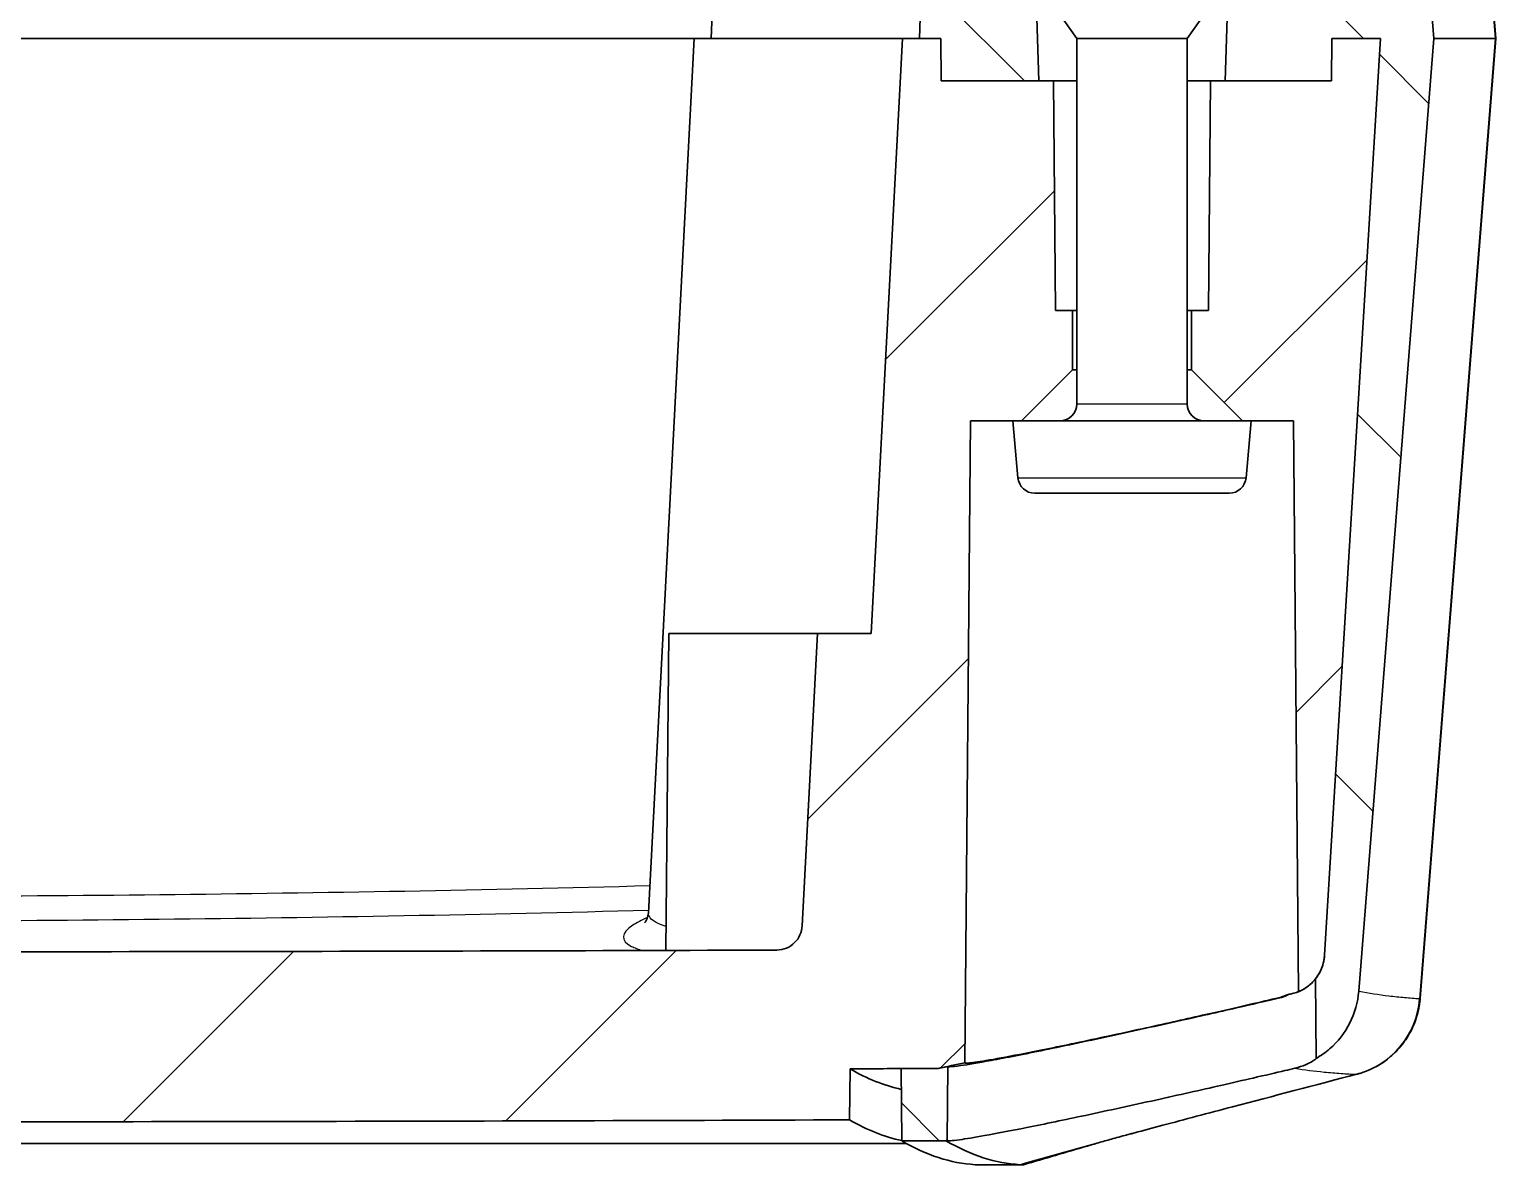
# Model space of a CAD drawing. Header units: millimetres. Extents: x 0 to 1594, y 0 to 281.
# Drawn here: x 535.62 to 552.87, y 29.47 to 42.82 of the extents above; entities that cross this region are included whole.
import ezdxf

# ---------------------------------------------------------------- set-up
doc = ezdxf.new("R2010")
doc.units = ezdxf.units.MM
doc.layers.add('Hatch (ISO)', color=1, linetype='Continuous', lineweight=18, true_color=0xff0000)
doc.layers.add('Visible (ISO)', color=7, linetype='Continuous', lineweight=35)
doc.layers.add('Visible Narrow (ISO)', color=7, linetype='Continuous', lineweight=25)

msp = doc.modelspace()

# ---------------------------------------------------------------- hatches: boundary and pattern name
at = {"layer": 'Hatch (ISO)'}
h = msp.add_hatch(dxfattribs=at)
h.set_pattern_fill('ANSI31', color=256, scale=25.4, angle=90.00021, style=0)
h.set_pattern_definition([(135.0002, (386.5, -8), (-2.245056, -2.24507), [])])
h.paths.add_polyline_path([(515.2849, 42.216), (516.4363, 42.216), (516.4406, 42.716), (516.6906, 42.716), (516.6557, 43.716), (516.4406, 43.716), (516.0906, 43.716), (515.7906, 43.716), (515.3373, 43.716)])
h.paths.add_polyline_path([(546.345, 42.216), (547.4963, 42.216), (547.4439, 43.716), (546.9906, 43.716), (546.6906, 43.716), (546.3406, 43.716), (546.1255, 43.716), (546.0906, 42.716), (546.3406, 42.716)])
edge = h.paths.add_edge_path()
edge.add_line((552.0619, 43.716), (551.3358, 43.716))
edge.add_line((551.3358, 43.716), (551.04, 43.716))
edge.add_line((551.04, 43.716), (550.7398, 43.716))
edge.add_line((550.7398, 43.716), (550.4906, 43.716))
edge.add_line((550.4906, 43.716), (550.1906, 43.716))
edge.add_line((550.1906, 43.716), (549.7373, 43.716))
edge.add_line((549.7373, 43.716), (549.6849, 42.216))
edge.add_line((549.6849, 42.216), (550.9356, 42.216))
edge.add_line((550.9356, 42.216), (550.9399, 42.716))
edge.add_line((550.9399, 42.716), (551.5156, 42.716))
edge.add_line((551.5156, 42.716), (550.856, 31.9322))
edge.add_spline(control_points=[(550.856, 31.9322), (550.8534, 31.8887), (550.845, 31.8457), (550.8174, 31.763), (550.7983, 31.7236), (550.766, 31.6747), (550.7572, 31.6626), (550.7479, 31.6509)], knot_values=[-0.0652254, -0.0652254, -0.0652254, -0.0652254, -0.0521453, -0.0521453, -0.0390651, -0.0390651, -0.034575, -0.034575, -0.034575, -0.034575], degree=3, periodic=0)
edge.add_line((550.7479, 31.6509), (550.7561, 30.7157))
edge.add_spline(control_points=[(550.7561, 30.7157), (550.8127, 30.748), (550.8661, 30.7857), (551.0139, 30.9136), (551.0948, 31.0172), (551.2122, 31.2496), (551.2476, 31.3761), (551.2579, 31.5058)], knot_values=[-0.0976812, -0.0976812, -0.0976812, -0.0976812, -0.0780953, -0.0780953, -0.0390441, -0.0390441, 0, 0, 0, 0], degree=3, periodic=0)
edge.add_line((551.2579, 31.5058), (552.1406, 42.716))
edge.add_line((552.1406, 42.716), (552.0619, 43.716))
edge = h.paths.add_edge_path()
edge.add_line((513.0439, 43.716), (512.5906, 43.716))
edge.add_line((512.5906, 43.716), (512.2906, 43.716))
edge.add_line((512.2906, 43.716), (512.0414, 43.716))
edge.add_line((512.0414, 43.716), (511.7412, 43.716))
edge.add_line((511.7412, 43.716), (511.4454, 43.716))
edge.add_line((511.4454, 43.716), (510.7194, 43.716))
edge.add_line((510.7194, 43.716), (510.6406, 42.716))
edge.add_line((510.6406, 42.716), (511.5234, 31.5058))
edge.add_spline(control_points=[(511.5234, 31.5058), (511.53, 31.4219), (511.5472, 31.3391), (511.6019, 31.1799), (511.6392, 31.104), (511.7573, 30.925), (511.8496, 30.8314), (511.9793, 30.743), (512.002, 30.7289), (512.0252, 30.7157)], knot_values=[-0.1286818, -0.1286818, -0.1286818, -0.1286818, -0.1034229, -0.1034229, -0.0781628, -0.0781628, -0.0390927, -0.0390927, -0.0310704, -0.0310704, -0.0310704, -0.0310704], degree=3, periodic=0)
edge.add_line((512.0252, 30.7157), (512.0333, 31.6509))
edge.add_spline(control_points=[(512.0333, 31.6509), (512.0102, 31.6799), (511.9904, 31.7114), (511.9458, 31.8036), (511.9292, 31.8672), (511.9252, 31.9322)], knot_values=[-0.0307036, -0.0307036, -0.0307036, -0.0307036, -0.0195349, -0.0195349, 0, 0, 0, 0], degree=3, periodic=0)
edge.add_line((511.9252, 31.9322), (511.2656, 42.716))
edge.add_line((511.2656, 42.716), (511.8413, 42.716))
edge.add_line((511.8413, 42.716), (511.8456, 42.216))
edge.add_line((511.8456, 42.216), (513.0963, 42.216))
edge.add_line((513.0963, 42.216), (513.0439, 43.716))
h.paths.add_polyline_path([(546.401, 29.7483), (546.4167, 29.7517), (546.4243, 30.6222), (546.31, 30.5982), (545.8739, 30.5963), (545.8813, 29.7461)])
h.paths.add_polyline_path([(516.8999, 29.7461), (516.9074, 30.5963), (516.4712, 30.5982), (516.3569, 30.6222), (516.3645, 29.7517), (516.3802, 29.7483)])
h = msp.add_hatch(dxfattribs=at)
h.set_pattern_fill('ANSI31', color=256, scale=25.4, style=0)
h.set_pattern_definition([(45, (386.5, -8), (-2.245064, 2.245064), [])])
edge = h.paths.add_edge_path()
edge.add_line((512.7906, 38.216), (512.8906, 38.216))
edge.add_line((512.8906, 38.216), (513.4906, 38.816))
edge.add_line((513.4906, 38.816), (513.4906, 39.516))
edge.add_line((513.4906, 39.516), (513.2906, 39.516))
edge.add_line((513.2906, 39.516), (513.2671, 42.216))
edge.add_line((513.2671, 42.216), (513.0963, 42.216))
edge.add_line((513.0963, 42.216), (511.8456, 42.216))
edge.add_line((511.8456, 42.216), (511.8413, 42.716))
edge.add_line((511.8413, 42.716), (511.2656, 42.716))
edge.add_line((511.2656, 42.716), (511.9252, 31.9322))
edge.add_spline(control_points=[(511.9252, 31.9322), (511.9289, 31.8716), (511.9436, 31.8122), (511.9857, 31.719), (512.0075, 31.6834), (512.0333, 31.6509)], knot_values=[-0.0559314, -0.0559314, -0.0559314, -0.0559314, -0.037732, -0.037732, -0.0252386, -0.0252386, -0.0252386, -0.0252386], degree=3, periodic=0)
edge.add_spline(control_points=[(512.0333, 31.6509), (512.0451, 31.6361), (512.0578, 31.622), (512.1174, 31.5626), (512.172, 31.5261), (512.232, 31.5011)], knot_values=[-0.0252386, -0.0252386, -0.0252386, -0.0252386, -0.0195326, -0.0195326, -0.0000146, -0.0000146, -0.0000146, -0.0000146], degree=3, periodic=0)
edge.add_line((512.232, 31.5011), (512.2906, 38.216))
edge.add_line((512.2906, 38.216), (512.7906, 38.216))
edge = h.paths.add_edge_path()
edge.add_line((549.8906, 38.216), (549.9906, 38.216))
edge.add_line((549.9906, 38.216), (550.4906, 38.216))
edge.add_line((550.4906, 38.216), (550.5492, 31.5011))
edge.add_spline(control_points=[(550.5492, 31.5011), (550.6052, 31.5244), (550.6564, 31.5577), (550.7175, 31.6154), (550.7334, 31.6327), (550.7479, 31.6509)], knot_values=[-0.0559169, -0.0559169, -0.0559169, -0.0559169, -0.0377325, -0.0377325, -0.0306995, -0.0306995, -0.0306995, -0.0306995], degree=3, periodic=0)
edge.add_spline(control_points=[(550.7479, 31.6509), (550.771, 31.6799), (550.7909, 31.7115), (550.8354, 31.8036), (550.8521, 31.8672), (550.856, 31.9322)], knot_values=[-0.0306995, -0.0306995, -0.0306995, -0.0306995, -0.0195349, -0.0195349, 0, 0, 0, 0], degree=3, periodic=0)
edge.add_line((550.856, 31.9322), (551.5156, 42.716))
edge.add_line((551.5156, 42.716), (550.9399, 42.716))
edge.add_line((550.9399, 42.716), (550.9356, 42.216))
edge.add_line((550.9356, 42.216), (549.6849, 42.216))
edge.add_line((549.6849, 42.216), (549.5142, 42.216))
edge.add_line((549.5142, 42.216), (549.4906, 39.516))
edge.add_line((549.4906, 39.516), (549.2906, 39.516))
edge.add_line((549.2906, 39.516), (549.2906, 38.816))
edge.add_line((549.2906, 38.816), (549.8906, 38.216))
edge = h.paths.add_edge_path()
edge.add_line((515.4906, 38.216), (515.5906, 38.216))
edge.add_line((515.5906, 38.216), (516.0906, 38.216))
edge.add_line((516.0906, 38.216), (516.1565, 30.6643))
edge.add_line((516.1565, 30.6643), (516.3569, 30.6222))
edge.add_line((516.3569, 30.6222), (516.4712, 30.5982))
edge.add_line((516.4712, 30.5982), (516.9074, 30.5963))
edge.add_spline(control_points=[(516.9074, 30.5963), (517.0176, 30.5959), (517.1278, 30.5954), (517.3279, 30.5946), (517.4178, 30.5942), (517.5078, 30.5939)], knot_values=[-0.0692137, -0.0692137, -0.0692137, -0.0692137, -0.0361501, -0.0361501, -0.0091731, -0.0091731, -0.0091731, -0.0091731], degree=3, periodic=0)
edge.add_line((517.5078, 30.5939), (517.513, 29.9937))
edge.add_spline(control_points=[(517.513, 29.9937), (522.0858, 29.9757), (526.8915, 29.9679), (535.9849, 29.9681), (540.7398, 29.9759), (545.2682, 29.9937)], knot_values=[-2.7360695, -2.7360695, -2.7360695, -2.7360695, -1.365032, -1.365032, -0.0072047, -0.0072047, -0.0072047, -0.0072047], degree=3, periodic=0)
edge.add_line((545.2682, 29.9937), (545.2735, 30.5939))
edge.add_spline(control_points=[(545.2735, 30.5939), (545.3634, 30.5942), (545.4533, 30.5946), (545.6535, 30.5954), (545.7637, 30.5959), (545.8739, 30.5963)], knot_values=[-0.0630669, -0.0630669, -0.0630669, -0.0630669, -0.0360894, -0.0360894, -0.0030263, -0.0030263, -0.0030263, -0.0030263], degree=3, periodic=0)
edge.add_line((545.8739, 30.5963), (546.31, 30.5982))
edge.add_line((546.31, 30.5982), (546.4243, 30.6222))
edge.add_line((546.4243, 30.6222), (546.6247, 30.6643))
edge.add_line((546.6247, 30.6643), (546.6906, 38.216))
edge.add_line((546.6906, 38.216), (547.1906, 38.216))
edge.add_line((547.1906, 38.216), (547.2906, 38.216))
edge.add_line((547.2906, 38.216), (547.8906, 38.816))
edge.add_line((547.8906, 38.816), (547.8906, 39.516))
edge.add_line((547.8906, 39.516), (547.6906, 39.516))
edge.add_line((547.6906, 39.516), (547.6671, 42.216))
edge.add_line((547.6671, 42.216), (547.4963, 42.216))
edge.add_line((547.4963, 42.216), (546.345, 42.216))
edge.add_line((546.345, 42.216), (546.3406, 42.716))
edge.add_line((546.3406, 42.716), (546.0906, 42.716))
edge.add_line((546.0906, 42.716), (545.8906, 42.716))
edge.add_line((545.8906, 42.716), (545.5238, 35.716))
edge.add_line((545.5238, 35.716), (544.8906, 35.716))
edge.add_line((544.8906, 35.716), (544.7103, 32.2753))
edge.add_spline(control_points=[(544.7103, 32.2753), (544.7084, 32.2384), (544.6996, 32.2022), (544.6695, 32.1348), (544.6484, 32.1042), (544.5945, 32.0506), (544.5617, 32.0288), (544.4895, 31.9989), (544.4509, 31.9911), (544.4118, 31.9909)], knot_values=[-0.0455848, -0.0455848, -0.0455848, -0.0455848, -0.0345098, -0.0345098, -0.023435, -0.023435, -0.0117168, -0.0117168, 0, 0, 0, 0], degree=3, periodic=0)
edge.add_spline(control_points=[(544.4118, 31.9909), (540.0716, 31.9751), (535.5634, 31.9683), (527.074, 31.9685), (522.6417, 31.9753), (518.3694, 31.9909)], knot_values=[-2.7376631, -2.7376631, -2.7376631, -2.7376631, -1.4530003, -1.4530003, -0.1881283, -0.1881283, -0.1881283, -0.1881283], degree=3, periodic=0)
edge.add_spline(control_points=[(518.3694, 31.9909), (518.3325, 31.9911), (518.296, 31.998), (518.2272, 32.0248), (518.1956, 32.0444), (518.1395, 32.0956), (518.116, 32.1274), (518.0826, 32.198), (518.073, 32.2363), (518.0709, 32.2753)], knot_values=[-0.0455852, -0.0455852, -0.0455852, -0.0455852, -0.0345168, -0.0345168, -0.0234482, -0.0234482, -0.0117247, -0.0117247, 0, 0, 0, 0], degree=3, periodic=0)
edge.add_line((518.0709, 32.2753), (517.8906, 35.716))
edge.add_line((517.8906, 35.716), (517.2575, 35.716))
edge.add_line((517.2575, 35.716), (516.8906, 42.716))
edge.add_line((516.8906, 42.716), (516.6906, 42.716))
edge.add_line((516.6906, 42.716), (516.4406, 42.716))
edge.add_line((516.4406, 42.716), (516.4363, 42.216))
edge.add_line((516.4363, 42.216), (515.2849, 42.216))
edge.add_line((515.2849, 42.216), (515.1142, 42.216))
edge.add_line((515.1142, 42.216), (515.0906, 39.516))
edge.add_line((515.0906, 39.516), (514.8906, 39.516))
edge.add_line((514.8906, 39.516), (514.8906, 38.816))
edge.add_line((514.8906, 38.816), (515.4906, 38.216))

# ---------------------------------------------------------------- linework, layer by layer
at = {"layer": 'Visible (ISO)'}
for p, q in [((543.6755, 43.716), (543.6406, 42.716)), ((546.1255, 43.716), (546.0906, 42.716)), ((547.4963, 42.216), (547.4439, 43.716)), ((549.7373, 43.716), (549.6849, 42.216)), ((552.1406, 42.716), (552.0619, 43.716)), ((552.79, 43.716), (552.8687, 42.716)), ((547.9406, 42.716), (547.7906, 42.9307)), ((549.2406, 42.716), (549.3906, 42.9307)), ((519.3406, 42.716), (543.4406, 42.716)), ((543.4406, 42.716), (542.9015, 32.4297)), ((543.4406, 42.716), (545.8906, 42.716)), ((545.8906, 42.716), (545.5238, 35.716)), ((546.3406, 42.716), (545.8906, 42.716)), ((546.0906, 42.716), (546.3406, 42.716)), ((546.345, 42.216), (546.3406, 42.716)), ((546.3406, 42.716), (546.345, 42.216)), ((549.2406, 42.716), (547.9406, 42.716)), ((547.9406, 38.416), (547.9406, 42.716)), ((549.2406, 38.416), (549.2406, 42.716)), ((550.856, 31.9322), (551.5156, 42.716)), ((551.5156, 42.716), (550.856, 31.9322)), ((550.9399, 42.716), (550.9356, 42.216)), ((550.9356, 42.216), (550.9399, 42.716)), ((551.5156, 42.716), (550.9399, 42.716)), ((550.9399, 42.716), (551.5156, 42.716)), ((551.2579, 31.5058), (552.1406, 42.716)), ((551.9796, 31.4198), (552.8687, 42.716)), ((552.1406, 42.716), (552.8631, 42.716)), ((552.8631, 42.716), (552.8687, 42.716)), ((547.6671, 42.216), (546.345, 42.216)), ((546.345, 42.216), (547.4963, 42.216)), ((547.6906, 39.516), (547.6671, 42.216)), ((547.6671, 42.216), (547.9406, 42.216)), ((549.2406, 42.216), (549.5142, 42.216)), ((549.5142, 42.216), (549.4906, 39.516)), ((550.9356, 42.216), (549.5142, 42.216)), ((549.6849, 42.216), (550.9356, 42.216)), ((547.8906, 39.516), (547.6906, 39.516)), ((547.8906, 38.816), (547.8906, 39.516)), ((547.8906, 39.516), (547.9406, 39.516)), ((549.2406, 39.516), (549.2906, 39.516)), ((549.4906, 39.516), (549.2906, 39.516)), ((549.2906, 39.516), (549.2906, 38.816)), ((547.2906, 38.216), (547.8906, 38.816)), ((547.9406, 38.816), (547.8906, 38.816)), ((549.2906, 38.816), (549.2406, 38.816)), ((549.2906, 38.816), (549.8906, 38.216)), ((546.6247, 30.6643), (546.6906, 38.216)), ((546.6906, 38.216), (547.1906, 38.216)), ((549.8906, 38.216), (547.1906, 38.216)), ((547.249, 37.5486), (547.1906, 38.216)), ((549.9906, 38.216), (549.8906, 38.216)), ((549.9322, 37.5486), (549.9906, 38.216)), ((549.9906, 38.216), (550.4906, 38.216)), ((550.4906, 38.216), (550.5492, 31.5011)), ((549.733, 37.366), (547.4482, 37.366)), ((543.1406, 35.716), (543.1081, 31.9865)), ((543.1406, 35.716), (544.8906, 35.716)), ((544.8906, 35.716), (544.7103, 32.2753)), ((545.5238, 35.716), (544.8906, 35.716)), ((550.7479, 31.6509), (550.7561, 30.7157)), ((545.2682, 29.9937), (545.2735, 30.5939)), ((545.8739, 30.5963), (545.8813, 29.7461)), ((546.4167, 29.7517), (546.4243, 30.6222)), ((545.934, 29.716), (516.8472, 29.716)), ((546.7467, 29.466), (547.2767, 29.466)), ((547.2767, 29.466), (547.3149, 29.466))]:
    msp.add_line(p, q, dxfattribs=at)
for centre, start, end in [((547.7406, 38.416), 270, 0), ((549.4406, 38.416), 180, 270), ((547.4482, 37.566), 185, 270), ((549.733, 37.566), 270, 355)]:
    msp.add_arc(centre, 0.2, start, end, dxfattribs=at)
for points, knots in [([(542.9015, 32.4297), (542.8986, 32.3746), (542.8765, 32.3372), (542.8605, 32.3155), (542.8577, 32.3126), (542.8577, 32.3126)], [0.652027287, 0.652027287, 0.652027287, 0.652027287, 0.689831519, 0.689831519, 0.709145196, 0.709145196, 0.709145196, 0.709145196]), ([(544.7103, 32.2753), (544.7084, 32.2384), (544.6996, 32.2022), (544.6695, 32.1348), (544.6484, 32.1042), (544.5945, 32.0506), (544.5617, 32.0288), (544.4895, 31.9989), (544.4509, 31.9911), (544.4118, 31.9909)], [-0.045584803, -0.045584803, -0.045584803, -0.045584803, -0.034509843, -0.034509843, -0.023435033, -0.023435033, -0.011716753, -0.011716753, 0, 0, 0, 0]), ([(544.4118, 31.9909), (540.0716, 31.9751), (535.5634, 31.9683), (527.074, 31.9685), (522.6417, 31.9753), (518.3694, 31.9909)], [-2.7376631, -2.7376631, -2.7376631, -2.7376631, -1.4530003, -1.4530003, -0.1881283, -0.1881283, -0.1881283, -0.1881283]), ([(550.5492, 31.5011), (550.6052, 31.5244), (550.6564, 31.5577), (550.7445, 31.641), (550.7807, 31.6904), (550.8354, 31.8036), (550.8521, 31.8672), (550.856, 31.9322)], [-0.055916913, -0.055916913, -0.055916913, -0.055916913, -0.037732499, -0.037732499, -0.0195349, -0.0195349, 0, 0, 0, 0]), ([(550.856, 31.9322), (550.8534, 31.8887), (550.845, 31.8457), (550.8174, 31.763), (550.7983, 31.7236), (550.766, 31.6747), (550.7572, 31.6626), (550.7479, 31.6509)], [-0.065225387, -0.065225387, -0.065225387, -0.065225387, -0.052145268, -0.052145268, -0.039065104, -0.039065104, -0.034575003, -0.034575003, -0.034575003, -0.034575003]), ([(550.5463, 31.4992), (550.552, 31.5016), (550.5586, 31.5045), (550.575, 31.5121), (550.5846, 31.5168), (550.61, 31.5308), (550.6255, 31.5398), (550.6697, 31.5714), (550.6988, 31.5921), (550.7423, 31.6439), (550.7451, 31.6473), (550.7478, 31.6507)], [0.049419634, 0.049419634, 0.049419634, 0.049419634, 0.0515757509, 0.0515757509, 0.0537318679, 0.0537318679, 0.0558879849, 0.0558879849, 0.0580441018, 0.0580441018, 0.0581849394, 0.0581849394, 0.0581849394, 0.0581849394]), ([(546.4243, 30.6222), (546.4243, 30.6219), (546.4244, 30.6216), (546.425, 30.6207), (546.4257, 30.6201), (546.4282, 30.6192), (546.4301, 30.6188), (546.4366, 30.618), (546.4422, 30.6179), (546.4736, 30.6186), (546.5156, 30.6231), (546.6607, 30.6438), (546.782, 30.6643), (547.1092, 30.7248), (547.3224, 30.7669), (547.8166, 30.8684), (548.0966, 30.9279), (548.663, 31.0509), (548.9445, 31.1133), (549.4584, 31.2285), (549.6896, 31.281), (550.0587, 31.3656), (550.2042, 31.3992), (550.3268, 31.428)], [-0.55862265, -0.55862265, -0.55862265, -0.55862265, -0.55522904, -0.55522904, -0.5480474, -0.5480474, -0.53974593, -0.53974593, -0.52572204, -0.52572204, -0.47742975, -0.47742975, -0.40658783, -0.40658783, -0.32403645, -0.32403645, -0.23549069, -0.23549069, -0.1494995, -0.1494995, -0.07081121, -0.07081121, -0.00814779, -0.00814779, -0.00814779, -0.00814779]), ([(546.6247, 30.6643), (546.6247, 30.6641), (546.6248, 30.6639), (546.6252, 30.663), (546.6262, 30.6624), (546.6296, 30.6614), (546.6323, 30.661), (546.6419, 30.6605), (546.6505, 30.6608), (546.7015, 30.6644), (546.7728, 30.6742), (546.9779, 30.7084), (547.1132, 30.7331), (547.4631, 30.801), (547.6845, 30.846), (548.176, 30.9492), (548.4435, 31.0069), (548.9553, 31.1194), (549.196, 31.1731), (549.6227, 31.2694), (549.8089, 31.312), (550.1061, 31.3807), (550.2226, 31.408), (550.3146, 31.4301)], [-0.62965144, -0.62965144, -0.62965144, -0.62965144, -0.62719039, -0.62719039, -0.61872702, -0.61872702, -0.60874191, -0.60874191, -0.59143922, -0.59143922, -0.52964647, -0.52964647, -0.46456703, -0.46456703, -0.38685725, -0.38685725, -0.30495593, -0.30495593, -0.22948675, -0.22948675, -0.16076021, -0.16076021, -0.10219195, -0.10219195, -0.10219195, -0.10219195]), ([(550.3268, 31.428), (550.343, 31.4318), (550.3587, 31.4364), (550.3978, 31.4501), (550.4203, 31.4603), (550.4414, 31.4717)], [0, 0, 0, 0, 0.008254894, 0.008254894, 0.021291654, 0.021291654, 0.021291654, 0.021291654]), ([(550.4494, 31.4738), (550.4354, 31.4705), (550.4205, 31.4656), (550.3854, 31.4529), (550.3653, 31.445), (550.3436, 31.4381)], [0, 0, 0, 0, 0.013336723, 0.013336723, 0.02844613, 0.02844613, 0.02844613, 0.02844613]), ([(550.7561, 30.7157), (550.8127, 30.748), (550.8661, 30.7857), (551.0139, 30.9136), (551.0948, 31.0172), (551.2122, 31.2496), (551.2476, 31.3761), (551.2579, 31.5058)], [-0.097681153, -0.097681153, -0.097681153, -0.097681153, -0.078095318, -0.078095318, -0.039044097, -0.039044097, 0, 0, 0, 0]), ([(551.2357, 30.5307), (551.2451, 30.5332), (551.2561, 30.5362), (551.2844, 30.5447), (551.3014, 30.55), (551.3483, 30.5671), (551.3776, 30.5781), (551.4677, 30.6222), (551.5279, 30.649), (551.6717, 30.7715), (551.7195, 30.8166), (551.8052, 30.927), (551.8399, 30.9783), (551.9213, 31.1371), (551.9657, 31.2633), (551.9791, 31.4126), (551.9794, 31.4162), (551.9796, 31.4198)], [-0.1277307671, -0.1277307671, -0.1277307671, -0.1277307671, -0.1265084804, -0.1265084804, -0.1252861938, -0.1252861938, -0.1240639072, -0.1240639072, -0.1228416206, -0.1228416206, -0.1223630014, -0.1223630014, -0.122068029, -0.122068029, -0.1216299871, -0.1216299871, -0.1216193339, -0.1216193339, -0.1216193339, -0.1216193339]), ([(550.7561, 30.7157), (550.7561, 30.7155), (550.756, 30.7153), (550.7554, 30.7136), (550.7535, 30.7114), (550.7436, 30.7025), (550.7315, 30.6938), (550.6728, 30.6585), (550.6023, 30.6239), (550.5047, 30.6003)], [0.114749176, 0.114749176, 0.114749176, 0.114749176, 0.116973451, 0.116973451, 0.129164583, 0.129164583, 0.153440124, 0.153440124, 0.210544514, 0.210544514, 0.210544514, 0.210544514]), ([(545.2735, 30.5939), (545.3634, 30.5942), (545.4533, 30.5946), (545.6535, 30.5954), (545.7637, 30.5959), (545.8739, 30.5963)], [-0.063066899, -0.063066899, -0.063066899, -0.063066899, -0.036089387, -0.036089387, -0.003026329, -0.003026329, -0.003026329, -0.003026329]), ([(545.8739, 30.5963), (545.9479, 30.5966), (546.022, 30.5969), (546.1674, 30.5975), (546.2387, 30.5979), (546.31, 30.5982)], [-0.048292517, -0.048292517, -0.048292517, -0.048292517, -0.026076761, -0.026076761, -0.004678787, -0.004678787, -0.004678787, -0.004678787]), ([(546.31, 30.5982), (546.2387, 30.5979), (546.1673, 30.5975), (546.0219, 30.5969), (545.9479, 30.5966), (545.8739, 30.5963)], [-0.047475875, -0.047475875, -0.047475875, -0.047475875, -0.02607009, -0.02607009, -0.003862145, -0.003862145, -0.003862145, -0.003862145]), ([(550.3878, 30.5725), (550.2823, 30.5475), (550.1571, 30.5183), (549.8991, 30.4587), (549.7722, 30.4297), (549.3993, 30.3448), (549.1391, 30.2862), (548.5945, 30.1654), (548.3138, 30.1041), (547.7973, 29.994), (547.5633, 29.9454), (547.1632, 29.8652), (546.9952, 29.833), (546.734, 29.7861), (546.6354, 29.7699), (546.5156, 29.7532), (546.4797, 29.7492), (546.4438, 29.7471), (546.4349, 29.747), (546.4252, 29.7477), (546.4226, 29.7481), (546.4192, 29.749), (546.4181, 29.7495), (546.417, 29.7506), (546.4167, 29.7511), (546.4167, 29.7517)], [-1.38129458, -1.38129458, -1.38129458, -1.38129458, -1.32406289, -1.32406289, -1.2769022, -1.2769022, -1.19368699, -1.19368699, -1.10822348, -1.10822348, -1.03033552, -1.03033552, -0.9603267, -0.9603267, -0.89959461, -0.89959461, -0.86049322, -0.86049322, -0.84211121, -0.84211121, -0.83262889, -0.83262889, -0.82500787, -0.82500787, -0.81945788, -0.81945788, -0.81945788, -0.81945788]), ([(551.2357, 30.5307), (550.7461, 30.4025), (550.251, 30.2728), (549.4871, 30.0716), (549.2015, 29.9961), (548.8339, 29.8981), (548.7224, 29.8683), (548.6144, 29.8392), (548.6057, 29.8368), (548.591, 29.8329), (548.585, 29.8313), (548.5776, 29.8293), (548.5761, 29.8289), (548.5739, 29.8283), (548.5731, 29.8281), (548.5252, 29.8151), (548.5287, 29.8161), (548.4406, 29.7921), (548.3812, 29.7757), (548.3284, 29.7609)], [0, 0, 0, 0, 0.1518408, 0.1518408, 0.24307822, 0.24307822, 0.28682842, 0.28682842, 0.29074151, 0.29074151, 0.29345456, 0.29345456, 0.2941328, 0.2941328, 0.29447192, 0.29447192, 0.31617725, 0.31617725, 0.38715087, 0.38715087, 0.38715087, 0.38715087]), ([(517.513, 29.9937), (522.0858, 29.9757), (526.8915, 29.9679), (535.9849, 29.9681), (540.7398, 29.9759), (545.2682, 29.9937)], [-2.7360695, -2.7360695, -2.7360695, -2.7360695, -1.365032, -1.365032, -0.0072047, -0.0072047, -0.0072047, -0.0072047]), ([(545.8813, 29.7461), (545.9613, 29.7465), (546.0413, 29.7468), (546.215, 29.7475), (546.2922, 29.7479), (546.401, 29.7483)], [-0.061923139, -0.061923139, -0.061923139, -0.061923139, -0.033730659, -0.033730659, -0.000692399, -0.000692399, -0.000692399, -0.000692399])]:
    msp.add_open_spline(points, degree=3, knots=knots, dxfattribs=at)
for points in [[(550.7478, 31.6507), (550.7479, 31.6508), (550.7479, 31.6509), (550.7479, 31.6509)], [(550.3436, 31.4381), (550.3342, 31.4352), (550.3246, 31.4325), (550.3146, 31.4301)], [(550.5492, 31.5011), (550.5492, 31.4986), (550.5155, 31.4894), (550.4494, 31.4738)], [(545.876, 30.3523), (545.6751, 30.3962), (545.4743, 30.4767), (545.2735, 30.5939)], [(546.31, 30.5982), (546.4149, 30.6202), (546.5198, 30.6423), (546.6247, 30.6643)], [(546.4243, 30.6222), (546.3862, 30.6142), (546.3481, 30.6062), (546.31, 30.5982)], [(550.5047, 30.6003), (550.4692, 30.5918), (550.4302, 30.5825), (550.3878, 30.5725)], [(545.2682, 29.9937), (545.4726, 29.8746), (545.6769, 29.7933), (545.8813, 29.75)], [(546.7467, 29.466), (546.4582, 29.4835), (546.1697, 29.5769), (545.8813, 29.7461)], [(546.401, 29.7483), (546.4062, 29.7495), (546.4115, 29.7506), (546.4167, 29.7517)], [(546.401, 29.7483), (546.7014, 29.5733), (546.9836, 29.4833), (547.2763, 29.4661)], [(548.0626, 29.6857), (547.8133, 29.6125), (547.5641, 29.5392), (547.3149, 29.466)], [(548.1763, 29.7183), (548.131, 29.7056), (548.0941, 29.6949), (548.0626, 29.6857)], [(548.3284, 29.7609), (548.2777, 29.7467), (548.227, 29.7325), (548.1763, 29.7183)], [(547.2767, 29.466), (547.2766, 29.466), (547.2764, 29.4661), (547.2763, 29.4661)]]:
    msp.add_open_spline(points, degree=3, dxfattribs=at)
at = {"layer": 'Visible Narrow (ISO)'}
for p, q in [((552.7845, 43.716), (552.8631, 42.716)), ((552.8631, 42.716), (551.9745, 31.4189)), ((547.9406, 38.416), (549.2406, 38.416)), ((547.249, 37.5486), (549.9322, 37.5486))]:
    msp.add_line(p, q, dxfattribs=at)
for centre, major_axis, ratio, start_param, end_param in [((550.2095, 31.9189), (-0.095, -0.4909), 0.9994375, 0.4030809, 0.6217621), ((550.2076, 31.9192), (-0.0952, -0.4909), 0.9994375, 0.4671603, 0.5991282), ((550.9781, 31.4974), (0.1396, -0.9902), 0.9994211, 0.1160933, 1.3522766)]:
    msp.add_ellipse(centre, major_axis=major_axis, ratio=ratio, start_param=start_param, end_param=end_param, dxfattribs=at)
for points, knots in [([(542.9181, 32.7461), (539.0766, 32.6434), (535.2335, 32.6116), (527.5477, 32.6116), (523.7046, 32.6434), (519.8631, 32.7461)], [0.0216192, 0.0216192, 0.0216192, 0.0216192, 1.1744797, 1.1744797, 2.3273402, 2.3273402, 2.3273402, 2.3273402]), ([(519.878, 32.4612), (523.716, 32.3577), (527.5533, 32.3258), (535.2279, 32.3258), (539.0653, 32.3577), (542.9032, 32.4612)], [-2.3250693, -2.3250693, -2.3250693, -2.3250693, -1.1744797, -1.1744797, -0.0238901, -0.0238901, -0.0238901, -0.0238901]), ([(543.1109, 32.2673), (543.063, 32.2826), (543.023, 32.2989), (542.9295, 32.3503), (542.8998, 32.3885), (542.902, 32.4298)], [0.52060433, 0.52060433, 0.52060433, 0.52060433, 0.56499429, 0.56499429, 0.65202729, 0.65202729, 0.65202729, 0.65202729]), ([(542.8909, 32.3727), (542.8213, 32.342), (542.7638, 32.3119), (542.5753, 32.188), (542.5694, 32.1029), (542.7383, 32.0171), (542.7812, 32.0009), (542.8325, 31.9857)], [-0.79301483, -0.79301483, -0.79301483, -0.79301483, -0.73920029, -0.73920029, -0.56499429, -0.56499429, -0.521242, -0.521242, -0.521242, -0.521242]), ([(551.9745, 31.4189), (551.9447, 31.4147), (551.9156, 31.4209), (551.8568, 31.4247), (551.8274, 31.4269), (551.7356, 31.4345), (551.6733, 31.441), (551.4939, 31.4631), (551.377, 31.482), (551.2596, 31.5055), (551.2587, 31.5056), (551.2579, 31.5058)], [0, 0, 0, 0, 0.2658904, 0.2658904, 0.5321804, 0.5321804, 1.0978138, 1.0978138, 2.1636928, 2.1636928, 2.1716678, 2.1716678, 2.1716678, 2.1716678]), ([(550.5047, 30.6003), (550.6224, 30.5822), (550.7384, 30.5674), (550.9189, 30.5492), (550.9846, 30.5436), (551.0804, 30.537), (551.1109, 30.5351), (551.168, 30.532), (551.1943, 30.5308), (551.2211, 30.5297)], [-2.0721371, -2.0721371, -2.0721371, -2.0721371, -1.0978138, -1.0978138, -0.5321804, -0.5321804, -0.2658904, -0.2658904, -0.0319399, -0.0319399, -0.0319399, -0.0319399])]:
    msp.add_open_spline(points, degree=3, knots=knots, dxfattribs=at)
for points in [[(550.3146, 31.4301), (550.3186, 31.4294), (550.3227, 31.4287), (550.3268, 31.428)], [(551.9796, 31.4198), (551.9796, 31.4196), (551.9779, 31.4194), (551.9745, 31.4189)], [(551.2211, 30.5297), (551.2245, 30.5294), (551.2279, 30.5295), (551.2314, 30.53)], [(551.2314, 30.53), (551.2337, 30.5303), (551.2352, 30.5306), (551.2357, 30.5307)], [(548.1763, 29.7183), (547.8763, 29.6342), (547.5763, 29.5501), (547.2763, 29.4661)]]:
    msp.add_open_spline(points, degree=3, dxfattribs=at)

doc.saveas('drawing.dxf')
